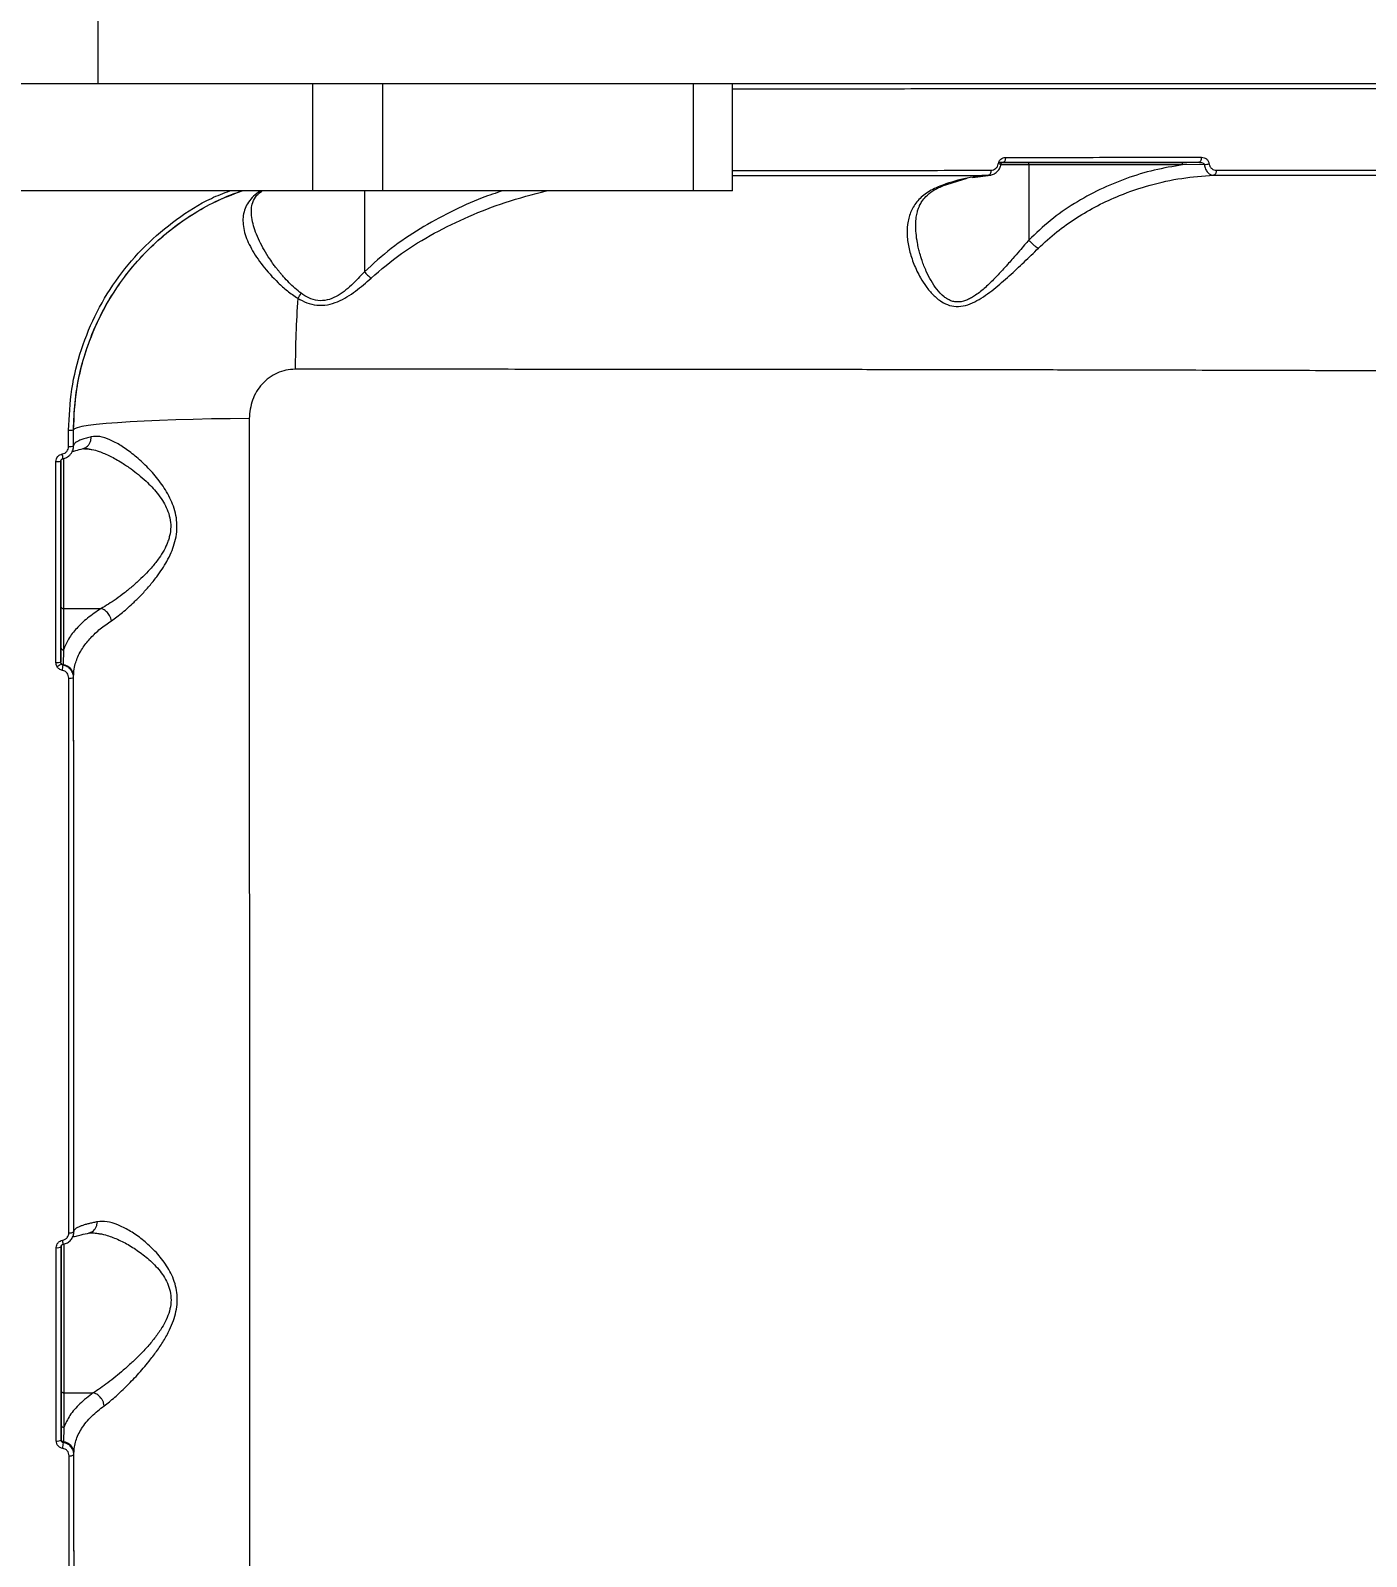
# Model space of a CAD drawing. Header units: millimetres. Extents: x -6332 to 8932, y -6739 to 7096.
# Drawn here: x -1836.9 to -1574.4, y -930.3 to -630.4 of the extents above; entities that cross this region are included whole.
import ezdxf

# ---------------------------------------------------------------- set-up
doc = ezdxf.new("R2010")
doc.units = ezdxf.units.MM
for name, color, linetype in [('DIKOM_ОБЪЕКТ', 7, 'Continuous'), ('DIKOM_РАЗМЕР_ЗОНА', 7, 'Continuous'), ('DIKOM_РАЗМЕР_ОБЪЕКТА', 7, 'Continuous')]:
    doc.layers.add(name, color=color, linetype=linetype)
doc.styles.add('style1', font='arial.ttf', dxfattribs={"width": 0.8})
doc.dimstyles.new('1-50', dxfattribs={"dimtxt": 300, "dimasz": 200, "dimexe": 100, "dimexo": 0, "dimgap": 100, "dimtad": 1, "dimtxsty": 'style1', "dimcen": 200, "dimclrd": 7, "dimclre": 7, "dimclrt": 7, "dimadec": 1, "dimazin": 2, "dimtfac": 1, "dimtmove": 0, "dimatfit": 2, "dimfxl": 0, "dimlwd": 25, "dimlwe": 18, "dimarcsym": 0})

# ---------------------------------------------------------------- blocks, each defined once
blk = doc.blocks.new('*D9')
at = {"layer": 'Defpoints', "color": 0, "transparency": 16777216}
for p in [(777.17, 5593.97), (-4228.73, -3389.78), (7301.72, -3389.78)]:
    blk.add_point(p, dxfattribs=at)
at = {"layer": 'DIKOM_РАЗМЕР_ОБЪЕКТА', "color": 7, "lineweight": 18, "transparency": 16777216}
for p, q in [((777.17, 5593.97), (7401.72, 5593.97)), ((-4228.73, -3389.78), (7401.72, -3389.78))]:
    blk.add_line(p, q, dxfattribs=at)
at = {"layer": 'DIKOM_РАЗМЕР_ОБЪЕКТА', "color": 7, "lineweight": 25, "transparency": 16777216}
blk.add_line((7301.72, 5393.97), (7301.72, -3189.78), dxfattribs=at)
at = {"layer": 'DIKOM_РАЗМЕР_ОБЪЕКТА', "color": 7, "transparency": 16777216}
for points in [[(7268.39, 5393.97), (7335.06, 5393.97), (7301.72, 5593.97)], [(7268.39, -3189.78), (7335.06, -3189.78), (7301.72, -3389.78)]]:
    blk.add_solid(points, dxfattribs=at)
at = {"layer": 'DIKOM_РАЗМЕР_ОБЪЕКТА', "color": 7, "transparency": 16777216, "insert": (7048.55, 1153.71), "char_height": 300, "attachment_point": 5, "rotation": 90, "style": 'style1'}
blk.add_mtext('9000', dxfattribs=at)
blk = doc.blocks.new('*D10')
at = {"layer": 'Defpoints', "color": 0, "transparency": 16777216}
for p in [(4034.78, 3636.59), (-4490.85, -1960.46), (4034.78, -5533.39)]:
    blk.add_point(p, dxfattribs=at)
at = {"layer": 'DIKOM_РАЗМЕР_ОБЪЕКТА', "color": 7, "lineweight": 18, "transparency": 16777216}
for p, q in [((4034.78, 3636.59), (4034.78, -5633.39)), ((-4490.85, -1960.46), (-4490.85, -5633.39))]:
    blk.add_line(p, q, dxfattribs=at)
at = {"layer": 'DIKOM_РАЗМЕР_ОБЪЕКТА', "color": 7, "lineweight": 25, "transparency": 16777216}
blk.add_line((-4290.85, -5533.39), (3834.78, -5533.39), dxfattribs=at)
at = {"layer": 'DIKOM_РАЗМЕР_ОБЪЕКТА', "color": 7, "transparency": 16777216}
for points in [[(-4290.85, -5500.05), (-4290.85, -5566.72), (-4490.85, -5533.39)], [(3834.78, -5500.05), (3834.78, -5566.72), (4034.78, -5533.39)]]:
    blk.add_solid(points, dxfattribs=at)
at = {"layer": 'DIKOM_РАЗМЕР_ОБЪЕКТА', "color": 7, "transparency": 16777216, "insert": (308.03, -5280.21), "char_height": 300, "attachment_point": 5, "style": 'style1'}
blk.add_mtext('8500', dxfattribs=at)
blk = doc.blocks.new('*D11')
at = {"layer": 'Defpoints', "color": 0, "transparency": 16777216}
for p in [(1114.35, 7096.35), (-4349.59, -4627.34), (8831.76, -4627.34)]:
    blk.add_point(p, dxfattribs=at)
at = {"layer": 'DIKOM_РАЗМЕР_ЗОНА', "color": 7, "lineweight": 18, "transparency": 16777216}
for p, q in [((1114.35, 7096.35), (8931.76, 7096.35)), ((-4349.59, -4627.34), (8931.76, -4627.34))]:
    blk.add_line(p, q, dxfattribs=at)
at = {"layer": 'DIKOM_РАЗМЕР_ЗОНА', "color": 7, "lineweight": 25, "transparency": 16777216}
blk.add_line((8831.76, 6896.35), (8831.76, -4427.34), dxfattribs=at)
at = {"layer": 'DIKOM_РАЗМЕР_ЗОНА', "color": 7, "transparency": 16777216}
for points in [[(8798.42, 6896.35), (8865.09, 6896.35), (8831.76, 7096.35)], [(8798.42, -4427.34), (8865.09, -4427.34), (8831.76, -4627.34)]]:
    blk.add_solid(points, dxfattribs=at)
at = {"layer": 'DIKOM_РАЗМЕР_ЗОНА', "color": 7, "transparency": 16777216, "insert": (8578.59, 1308.2), "char_height": 300, "attachment_point": 5, "rotation": 90, "style": 'style1'}
blk.add_mtext('11750', dxfattribs=at)
blk = doc.blocks.new('*D12')
at = {"layer": 'Defpoints', "color": 0, "transparency": 16777216}
for p in [(6134.38, 3354.85), (-6332, -2644.93), (6134.38, -6639)]:
    blk.add_point(p, dxfattribs=at)
at = {"layer": 'DIKOM_РАЗМЕР_ЗОНА', "color": 7, "lineweight": 18, "transparency": 16777216}
for p, q in [((6134.38, 3354.85), (6134.38, -6739)), ((-6332, -2644.93), (-6332, -6739))]:
    blk.add_line(p, q, dxfattribs=at)
at = {"layer": 'DIKOM_РАЗМЕР_ЗОНА', "color": 7, "lineweight": 25, "transparency": 16777216}
blk.add_line((-6132, -6639), (5934.38, -6639), dxfattribs=at)
at = {"layer": 'DIKOM_РАЗМЕР_ЗОНА', "color": 7, "transparency": 16777216}
for points in [[(-6132, -6605.67), (-6132, -6672.33), (-6332, -6639)], [(5934.38, -6605.67), (5934.38, -6672.33), (6134.38, -6639)]]:
    blk.add_solid(points, dxfattribs=at)
at = {"layer": 'DIKOM_РАЗМЕР_ЗОНА', "color": 7, "transparency": 16777216, "insert": (-98.81, -6385.83), "char_height": 300, "attachment_point": 5, "style": 'style1'}
blk.add_mtext('12500', dxfattribs=at)

msp = doc.modelspace()

# ---------------------------------------------------------------- linework, layer by layer
at = {"layer": 'DIKOM_ОБЪЕКТ', "color": 7, "linetype": 'Continuous', "lineweight": 15}
for p, q in [((-1823.584, -640.913), (-1823.584, -619.913)), ((-1823.584, -640.913), (-1868.607, -640.913)), ((-1460.508, -640.913), (-1823.584, -640.913)), ((-1781.421, -661.913), (-1781.421, -640.913)), ((-1767.684, -661.913), (-1767.684, -640.913)), ((-1706.601, -661.913), (-1706.601, -640.913)), ((-1698.951, -661.913), (-1698.951, -640.913)), ((-1645.684, -656.316), (-1645.777, -656.334)), ((-1645.595, -656.259), (-1645.684, -656.316)), ((-1645.513, -656.168), (-1645.595, -656.259)), ((-1645.44, -656.045), (-1645.513, -656.168)), ((-1645.381, -655.895), (-1645.44, -656.045)), ((-1645.336, -655.724), (-1645.381, -655.895)), ((-1645.308, -655.539), (-1645.336, -655.724)), ((-1645.298, -655.345), (-1645.308, -655.539)), ((-1610.697, -656.321), (-1640.912, -656.332)), ((-1640.739, -656.833), (-1640.744, -656.707)), ((-1610.521, -656.82), (-1640.739, -656.833)), ((-1607.338, -656.32), (-1610.697, -656.321)), ((-1610.663, -656.33), (-1610.697, -656.321)), ((-1610.63, -656.359), (-1610.663, -656.33)), ((-1610.6, -656.404), (-1610.63, -656.359)), ((-1610.573, -656.466), (-1610.6, -656.404)), ((-1610.551, -656.543), (-1610.573, -656.466)), ((-1610.535, -656.63), (-1610.551, -656.543)), ((-1610.525, -656.723), (-1610.535, -656.63)), ((-1610.521, -656.82), (-1610.525, -656.723)), ((-1606.209, -656.75), (-1610.521, -656.82)), ((-1607.338, -656.32), (-1607.227, -656.301)), ((-1607.227, -656.301), (-1607.121, -656.244)), ((-1607.121, -656.244), (-1607.022, -656.153)), ((-1607.022, -656.153), (-1606.936, -656.03)), ((-1606.936, -656.03), (-1606.865, -655.88)), ((-1606.865, -655.88), (-1606.812, -655.709)), ((-1606.812, -655.709), (-1606.779, -655.523)), ((-1606.779, -655.523), (-1606.767, -655.33)), ((-1657.693, -660.956), (-1652.832, -659.447)), ((-1651.804, -659.307), (-1648.191, -658.864)), ((-1648.616, -658.875), (-1648.184, -658.788)), ((-1648.527, -658.849), (-1648.616, -658.875)), ((-1648.443, -658.789), (-1648.527, -658.849)), ((-1648.366, -658.695), (-1648.443, -658.789)), ((-1648.298, -658.572), (-1648.366, -658.695)), ((-1648.242, -658.424), (-1648.298, -658.572)), ((-1648.201, -658.257), (-1648.242, -658.424)), ((-1648.175, -658.077), (-1648.201, -658.257)), ((-1648.165, -657.889), (-1648.175, -658.077)), ((-1645.483, -656.835), (-1646.185, -656.835)), ((-1643.074, -656.834), (-1645.483, -656.835)), ((-1640.739, -656.833), (-1643.074, -656.834)), ((-1640.739, -656.833), (-1640.733, -671.594)), ((-1604.318, -658.834), (-1604.426, -658.861)), ((-1604.215, -658.773), (-1604.318, -658.834)), ((-1604.12, -658.679), (-1604.215, -658.773)), ((-1604.037, -658.557), (-1604.12, -658.679)), ((-1603.969, -658.409), (-1604.037, -658.557)), ((-1603.918, -658.242), (-1603.969, -658.409)), ((-1603.887, -658.062), (-1603.918, -658.242)), ((-1603.875, -657.874), (-1603.887, -658.062)), ((-1781.421, -661.913), (-1841.877, -661.913)), ((-1767.684, -661.913), (-1781.421, -661.913)), ((-1771.283, -661.913), (-1771.276, -677.828)), ((-1706.601, -661.913), (-1767.684, -661.913)), ((-1698.951, -661.913), (-1706.601, -661.913)), ((-1822.041, -707.683), (-1823.957, -707.869)), ((-1819.818, -707.507), (-1822.041, -707.683)), ((-1817.309, -707.344), (-1819.818, -707.507)), ((-1814.537, -707.194), (-1817.309, -707.344)), ((-1811.527, -707.061), (-1814.537, -707.194)), ((-1808.307, -706.944), (-1811.527, -707.061)), ((-1804.905, -706.845), (-1808.307, -706.944)), ((-1801.353, -706.764), (-1804.905, -706.845)), ((-1797.683, -706.703), (-1801.353, -706.764)), ((-1793.929, -706.662), (-1797.683, -706.703)), ((-1829.393, -712.159), (-1829.395, -708.962)), ((-1828.252, -708.692), (-1828.435, -708.906)), ((-1828.434, -712.029), (-1828.435, -708.906)), ((-1828.435, -708.906), (-1828.435, -708.906)), ((-1828.434, -712.1), (-1828.435, -708.906)), ((-1827.707, -708.478), (-1828.252, -708.692)), ((-1826.803, -708.269), (-1827.707, -708.478)), ((-1825.549, -708.065), (-1826.803, -708.269)), ((-1823.957, -707.869), (-1825.549, -708.065)), ((-1828.476, -712.483), (-1828.472, -712.463)), ((-1828.472, -712.463), (-1828.434, -712.029)), ((-1828.434, -712.1), (-1828.434, -712.029)), ((-1831.882, -754.624), (-1831.898, -715.128)), ((-1830.933, -715.067), (-1830.933, -714.972)), ((-1830.917, -754.53), (-1830.933, -715.067)), ((-1830.43, -714.525), (-1830.43, -714.534)), ((-1830.43, -714.534), (-1830.429, -715.831)), ((-1830.429, -715.831), (-1830.428, -717.417)), ((-1830.428, -717.417), (-1830.427, -719.254)), ((-1830.427, -719.254), (-1830.426, -721.307)), ((-1830.426, -721.307), (-1830.425, -723.528)), ((-1830.425, -723.528), (-1830.424, -725.869)), ((-1830.424, -725.869), (-1830.423, -728.281)), ((-1830.423, -728.281), (-1830.422, -730.711)), ((-1830.422, -730.711), (-1830.422, -733.105)), ((-1830.422, -733.105), (-1830.421, -735.413)), ((-1830.421, -735.413), (-1830.42, -737.583)), ((-1830.42, -737.583), (-1830.419, -739.569)), ((-1830.419, -739.569), (-1830.419, -741.328)), ((-1830.919, -743.565), (-1830.917, -751.691)), ((-1830.419, -741.328), (-1830.419, -742.822)), ((-1830.419, -742.822), (-1830.418, -744.018)), ((-1830.418, -744.018), (-1823.031, -744.015)), ((-1830.418, -744.018), (-1830.417, -752.144)), ((-1823.023, -744.016), (-1823.031, -744.015)), ((-1830.917, -751.691), (-1830.917, -754.53)), ((-1830.417, -752.144), (-1830.5, -755.08)), ((-1830.857, -754.849), (-1830.917, -754.53)), ((-1830.5, -755.08), (-1830.5, -755.177)), ((-1828.415, -757.61), (-1828.416, -757.316)), ((-1828.409, -866.877), (-1828.375, -866.594)), ((-1828.371, -866.512), (-1828.371, -866.443)), ((-1831.819, -907.628), (-1831.835, -869.628)), ((-1830.867, -869.335), (-1830.87, -869.385)), ((-1830.87, -869.439), (-1830.87, -869.385)), ((-1830.854, -907.407), (-1830.87, -869.439)), ((-1830.367, -868.882), (-1830.366, -869.976)), ((-1828.453, -867.076), (-1828.409, -866.877)), ((-1830.366, -869.976), (-1830.365, -871.561)), ((-1830.365, -871.561), (-1830.364, -873.4)), ((-1830.364, -873.4), (-1830.363, -875.451)), ((-1830.363, -875.451), (-1830.362, -877.672)), ((-1830.362, -877.672), (-1830.361, -880.014)), ((-1830.361, -880.014), (-1830.36, -882.425)), ((-1830.36, -882.425), (-1830.36, -884.855)), ((-1830.36, -884.855), (-1830.359, -887.25)), ((-1830.359, -887.25), (-1830.358, -889.557)), ((-1830.358, -889.557), (-1830.357, -891.727)), ((-1830.357, -891.727), (-1830.356, -893.714)), ((-1830.356, -893.714), (-1830.356, -895.472)), ((-1830.356, -895.472), (-1830.355, -896.967)), ((-1830.855, -897.71), (-1830.854, -904.51)), ((-1830.355, -896.967), (-1830.355, -898.163)), ((-1830.355, -898.163), (-1824.549, -898.16)), ((-1830.355, -898.163), (-1830.354, -904.963)), ((-1824.542, -898.161), (-1824.549, -898.16)), ((-1830.854, -904.51), (-1830.854, -907.35)), ((-1830.354, -904.963), (-1830.437, -907.797)), ((-1830.854, -907.35), (-1830.854, -907.407)), ((-1830.437, -907.797), (-1830.437, -907.968)), ((-1828.353, -910.315), (-1828.353, -910.031))]:
    msp.add_line(p, q, dxfattribs=at)
at = {"layer": 'DIKOM_ОБЪЕКТ', "color": 7, "linetype": 'Continuous', "lineweight": 15, "flags": 128}
msp.add_lwpolyline([(-1793.929, -706.662), (-1793.921, -727.473), (-1793.912, -748.258), (-1793.904, -769.007), (-1793.896, -789.716), (-1793.887, -810.377), (-1793.879, -830.984), (-1793.87, -851.531), (-1793.862, -872.01), (-1793.853, -892.416), (-1793.845, -912.742), (-1793.836, -932.981)], dxfattribs=at)
at = {"layer": 'DIKOM_ОБЪЕКТ', "color": 7, "linetype": 'Continuous', "lineweight": 15}
for centre, radius, start, end in [((-1646.785, -657.785), 1.182, 60.54512, 86.62085), ((-1606.998, -647.618), 9.166, 274.93936, 280.71879), ((-1557.108, -698.416), 227.777, 176.13069, 179.64154), ((-1789.926, -678.692), 7.062, 321.94075, 331.5649), ((-1829.161, -704.745), 4.224, 266.8226, 279.88946), ((-1840.203, -715.521), 9.74, 5.65356, 11.11079), ((-1829.165, -708.046), 4.119, 266.82564, 280.22687), ((-1831.662, -711.203), 3.932, 266.5514, 280.68319), ((-1830.44, -751.666), 0.478, 182.94486, 272.72563), ((-1831.651, -752.007), 2.628, 264.94854, 286.22183), ((-1833.272, -751.901), 3.811, 294.33404, 309.32729), ((-1830.434, -754.587), 0.498, 211.85035, 262.37409), ((-1841.246, -754.283), 10.783, 349.93678, 355.24288), ((-1830.76, -757.412), 2.346, 2.35419, 83.63757), ((-1829.145, -755.175), 2.542, 264.79859, 286.6663), ((-1829.106, -865.294), 1.423, 260.93702, 301.11007), ((-1831.609, -868.224), 1.423, 260.84046, 301.29462), ((-1868.563, -874.833), 38.561, 8.76494, 9.95839), ((-1830.377, -904.486), 0.478, 182.95075, 272.71973), ((-1831.597, -906.38), 1.267, 259.9019, 305.91264), ((-1830.385, -907.33), 0.469, 182.35039, 263.62025), ((-1838.856, -907.562), 8.429, 349.59784, 357.23827), ((-1830.696, -910.127), 2.345, 2.34583, 83.67032), ((-1829.094, -909.303), 1.255, 259.98372, 306.20195)]:
    msp.add_arc(centre, radius, start, end, dxfattribs=at)
for points, knots in [([(-1698.951, -641.855), (-1694.933, -641.854), (-1683.894, -641.849), (-1666.387, -641.843), (-1646.513, -641.834), (-1627.387, -641.826), (-1609.02, -641.82), (-1591.453, -641.813), (-1574.714, -641.807), (-1558.828, -641.8), (-1543.815, -641.794), (-1529.693, -641.79), (-1516.477, -641.783), (-1504.174, -641.779), (-1492.793, -641.776), (-1484.17, -641.771), (-1477.85, -641.769), (-1473.485, -641.766), (-1469.324, -641.766), (-1465.366, -641.763), (-1461.609, -641.763), (-1458.053, -641.76), (-1453.773, -641.76), (-1448.997, -641.757), (-1444.013, -641.755), (-1439.159, -641.753), (-1434.706, -641.751), (-1430.966, -641.75), (-1428.313, -641.749), (-1426.831, -641.748), (-1426.292, -641.748), (-1426.422, -641.748), (-1426.425, -641.748)], [0, 0, 0, 0, 0.0252431, 0.0693479, 0.1130705, 0.1564108, 0.1993692, 0.2419455, 0.2841394, 0.3259515, 0.3673812, 0.408429, 0.4490946, 0.4893781, 0.5292794, 0.5687986, 0.5871391, 0.6053856, 0.6235381, 0.6415964, 0.6595607, 0.6774309, 0.6952069, 0.7275506, 0.759578, 0.7912892, 0.8340201, 0.8761631, 0.9177182, 0.9586853, 0.9990645, 1, 1, 1, 1]), ([(-1648.219, -658.833), (-1647.961, -658.759), (-1647.457, -658.615), (-1646.832, -658.107), (-1646.384, -657.474), (-1646.263, -656.99), (-1646.204, -656.756)], [0, 0, 0, 0, 0.2685616, 0.5259496, 0.7706568, 1, 1, 1, 1]), ([(-1648.165, -657.889), (-1647.999, -657.872), (-1647.668, -657.836), (-1647.222, -657.564), (-1646.864, -657.15), (-1646.765, -656.787), (-1646.715, -656.606)], [0, 0, 0, 0, 0.2501118, 0.4998681, 0.7497994, 1, 1, 1, 1]), ([(-1646.715, -656.606), (-1646.667, -656.428), (-1646.57, -656.072), (-1646.22, -655.665), (-1645.785, -655.396), (-1645.461, -655.362), (-1645.298, -655.345)], [0, 0, 0, 0, 0.2501711, 0.4998963, 0.7497889, 1, 1, 1, 1]), ([(-1640.912, -656.332), (-1641.755, -656.332), (-1643.48, -656.332), (-1645.395, -656.335), (-1646.412, -656.335), (-1646.509, -656.335)], [0, 0, 0, 0, 0.4635988, 0.9491093, 1, 1, 1, 1]), ([(-1646.449, -656.335), (-1645.86, -656.335), (-1644.682, -656.334), (-1643.184, -656.333), (-1642.183, -656.333), (-1641.831, -656.333), (-1642.182, -656.333), (-1643.183, -656.333), (-1644.681, -656.334), (-1645.859, -656.335), (-1646.448, -656.335)], [0, 0, 0, 0, 0.1249994, 0.2499937, 0.3749998, 0.4999958, 0.6249952, 0.7500013, 0.8749957, 1, 1, 1, 1]), ([(-1646.204, -656.756), (-1646.192, -656.708), (-1646.167, -656.603), (-1646.087, -656.451), (-1645.983, -656.386), (-1645.91, -656.342)], [0, 0, 0, 0, 0.2057471, 0.4466002, 1, 1, 1, 1]), ([(-1645.777, -656.334), (-1639.21, -656.331), (-1626.076, -656.326), (-1613.584, -656.322), (-1607.338, -656.32)], [0, 0, 0, 0, 0.4999989, 1, 1, 1, 1]), ([(-1645.298, -655.345), (-1638.684, -655.342), (-1625.52, -655.337), (-1612.998, -655.332), (-1606.767, -655.33)], [0, 0, 0, 0, 0.5024366, 1, 1, 1, 1]), ([(-1640.912, -656.332), (-1640.893, -656.338), (-1640.855, -656.349), (-1640.804, -656.43), (-1640.764, -656.551), (-1640.751, -656.655), (-1640.744, -656.707)], [0, 0, 0, 0, 0.2501355, 0.4998357, 0.7498665, 1, 1, 1, 1]), ([(-1610.521, -656.82), (-1612.381, -657.13), (-1616.103, -657.751), (-1621.541, -659.407), (-1626.801, -661.584), (-1631.807, -664.342), (-1636.532, -667.617), (-1639.335, -670.271), (-1640.733, -671.594)], [0, 0, 0, 0, 0.167068, 0.3345101, 0.5011902, 0.6675777, 0.8342599, 1, 1, 1, 1]), ([(-1607.338, -656.32), (-1607.092, -656.334), (-1606.745, -656.355), (-1606.392, -656.523), (-1606.255, -656.645), (-1606.223, -656.717), (-1606.209, -656.75)], [0, 0, 0, 0, 0.5760991, 0.8158282, 0.9150599, 1, 1, 1, 1]), ([(-1606.767, -655.33), (-1606.602, -655.345), (-1606.272, -655.376), (-1605.815, -655.63), (-1605.511, -655.979), (-1605.347, -656.33), (-1605.311, -656.527), (-1605.293, -656.624)], [0, 0, 0, 0, 0.2505361, 0.5002424, 0.7496398, 0.8762858, 1, 1, 1, 1]), ([(-1606.209, -656.75), (-1606.184, -656.907), (-1606.134, -657.22), (-1605.934, -657.784), (-1605.568, -658.35), (-1605.018, -658.776), (-1604.622, -658.833), (-1604.426, -658.861)], [0, 0, 0, 0, 0.1324226, 0.2637433, 0.5171082, 0.7611115, 1, 1, 1, 1]), ([(-1605.293, -656.624), (-1605.276, -656.718), (-1605.241, -656.907), (-1605.085, -657.248), (-1604.792, -657.585), (-1604.351, -657.829), (-1604.034, -657.859), (-1603.875, -657.874)], [0, 0, 0, 0, 0.1237148, 0.2502304, 0.4995672, 0.7492537, 1, 1, 1, 1]), ([(-1698.951, -657.907), (-1696.325, -657.906), (-1686.239, -657.903), (-1669.213, -657.897), (-1655.162, -657.892), (-1648.165, -657.889)], [0, 0, 0, 0, 0.1501538, 0.5767864, 1, 1, 1, 1]), ([(-1698.951, -658.894), (-1696.499, -658.893), (-1686.611, -658.889), (-1669.731, -658.883), (-1655.658, -658.878), (-1648.616, -658.875)], [0, 0, 0, 0, 0.1414675, 0.5703898, 1, 1, 1, 1]), ([(-1648.616, -658.875), (-1650.241, -659.028), (-1653.496, -659.335), (-1656.645, -660.437), (-1658.222, -660.99)], [0, 0, 0, 0, 0.499143, 1, 1, 1, 1]), ([(-1638.841, -673.202), (-1637.653, -672.107), (-1635.284, -669.924), (-1631.358, -667.163), (-1627.229, -664.772), (-1622.407, -662.554), (-1616.883, -660.689), (-1610.696, -659.319), (-1606.511, -659.013), (-1604.426, -658.861)], [0, 0, 0, 0, 0.1250879, 0.2495062, 0.3737803, 0.498944, 0.6668136, 0.8338995, 1, 1, 1, 1]), ([(-1604.426, -658.861), (-1598.444, -658.859), (-1586.498, -658.855), (-1569.513, -658.849), (-1553.191, -658.845), (-1543.016, -658.842), (-1537.921, -658.841)], [0, 0, 0, 0, 0.2503501, 0.4999996, 0.7496501, 1, 1, 1, 1]), ([(-1603.875, -657.874), (-1597.782, -657.872), (-1585.668, -657.867), (-1568.55, -657.863), (-1552.301, -657.856), (-1542.228, -657.854), (-1537.222, -657.853)], [0, 0, 0, 0, 0.2544895, 0.5059857, 0.7544889, 1, 1, 1, 1]), ([(-1829.395, -708.962), (-1829.273, -706.275), (-1829.029, -700.896), (-1827.059, -693.042), (-1823.969, -685.581), (-1819.729, -678.72), (-1814.469, -672.586), (-1808.304, -667.425), (-1802.655, -663.806), (-1798.952, -662.381), (-1797.735, -661.913)], [0, 0, 0, 0, 0.1338805, 0.2679554, 0.4009567, 0.5347852, 0.6678655, 0.8015417, 0.9347971, 1, 1, 1, 1]), ([(-1828.435, -708.906), (-1828.379, -707.099), (-1828.27, -703.536), (-1827.393, -698.328), (-1826.024, -693.242), (-1824.119, -688.333), (-1821.709, -683.66), (-1818.839, -679.278), (-1815.528, -675.22), (-1811.797, -671.519), (-1807.042, -667.722), (-1801.584, -664.292), (-1797.205, -662.642), (-1795.271, -661.913)], [0, 0, 0, 0, 0.0883997, 0.1742386, 0.2575457, 0.3455573, 0.4310453, 0.5140049, 0.6010548, 0.6865096, 0.7703909, 0.8985955, 1, 1, 1, 1]), ([(-1828.435, -708.906), (-1828.314, -706.251), (-1828.072, -700.958), (-1826.129, -693.246), (-1823.111, -685.975), (-1818.991, -679.296), (-1813.874, -673.325), (-1808.569, -668.801), (-1803.448, -665.504), (-1799.307, -663.331), (-1796.524, -662.325), (-1795.383, -661.913)], [0, 0, 0, 0, 0.1300402, 0.2591797, 0.3874176, 0.5147671, 0.6421659, 0.77148, 0.8549558, 0.9405479, 1, 1, 1, 1]), ([(-1791.596, -661.913), (-1791.757, -662.005), (-1792.45, -662.403), (-1793.356, -663.246), (-1794.604, -664.815), (-1795.312, -667.061), (-1794.985, -670.059), (-1793.62, -673.279), (-1791.372, -676.641), (-1788.842, -679.448), (-1786.453, -681.609), (-1785.065, -682.564), (-1784.366, -683.045)], [0, 0, 0, 0, 0.0210506, 0.09099, 0.1612201, 0.3007909, 0.4395034, 0.5789588, 0.7185454, 0.858864, 0.9289567, 1, 1, 1, 1]), ([(-1793.491, -665.766), (-1793.462, -665.356), (-1793.398, -664.429), (-1792.852, -663.341), (-1792.124, -662.481), (-1791.586, -662.088), (-1791.347, -661.913)], [0, 0, 0, 0, 0.2781067, 0.6291443, 0.8347634, 1, 1, 1, 1]), ([(-1744.095, -661.913), (-1745.439, -662.355), (-1748.942, -663.509), (-1754.377, -666.015), (-1760.379, -669.293), (-1766.121, -673.124), (-1769.552, -676.254), (-1771.276, -677.828)], [0, 0, 0, 0, 0.135011, 0.3518944, 0.5672115, 0.782417, 1, 1, 1, 1]), ([(-1769.975, -679.072), (-1768.022, -677.409), (-1764.127, -674.093), (-1757.583, -670.164), (-1750.746, -666.846), (-1743.377, -663.975), (-1738.195, -662.624), (-1735.468, -661.913)], [0, 0, 0, 0, 0.195167, 0.3892264, 0.5843689, 0.7812538, 1, 1, 1, 1]), ([(-1658.222, -660.99), (-1659.137, -661.418), (-1660.959, -662.27), (-1662.834, -664.058), (-1664.055, -666.14), (-1664.638, -668.487), (-1664.675, -671.006), (-1664.233, -673.641), (-1663.362, -676.339), (-1662.216, -678.734), (-1660.921, -680.762), (-1659.565, -682.396), (-1658.033, -683.696), (-1656.329, -684.515), (-1654.553, -684.752), (-1652.69, -684.377), (-1650.316, -683.283), (-1647.584, -681.307), (-1644.548, -678.659), (-1641.634, -675.917), (-1639.771, -674.106), (-1638.841, -673.202)], [0, 0, 0, 0, 0.0612758, 0.1220545, 0.1831403, 0.2440339, 0.3054849, 0.3666225, 0.4282101, 0.490561, 0.5321013, 0.5739504, 0.6168019, 0.6493367, 0.68214, 0.7149951, 0.7475585, 0.8115822, 0.8750319, 0.9376216, 1, 1, 1, 1]), ([(-1662.943, -668.612), (-1662.924, -668.096), (-1662.89, -667.181), (-1662.662, -666.116), (-1662.422, -665.377), (-1662.138, -664.716), (-1661.696, -663.921), (-1660.902, -662.937), (-1659.639, -661.859), (-1658.299, -661.256), (-1657.592, -660.937)], [0, 0, 0, 0, 0.1499988, 0.265387, 0.3473525, 0.4102437, 0.5062589, 0.6395045, 0.8098143, 1, 1, 1, 1]), ([(-1658.222, -660.99), (-1658.075, -661.008), (-1657.864, -661.033), (-1657.694, -660.94), (-1657.644, -660.912)], [0, 0, 0, 0, 0.7022663, 1, 1, 1, 1]), ([(-1783.717, -682.054), (-1784.125, -681.731), (-1784.956, -681.075), (-1786.095, -679.975), (-1786.93, -679.084), (-1787.507, -678.422), (-1787.858, -678.005), (-1788.228, -677.552), (-1788.652, -677.012), (-1789.218, -676.258), (-1790.046, -675.08), (-1791.007, -673.54), (-1791.943, -671.772), (-1792.673, -670.056), (-1793.186, -668.373), (-1793.465, -666.958), (-1793.463, -666.109), (-1793.462, -665.787)], [0, 0, 0, 0, 0.066647, 0.1355379, 0.2070779, 0.2297984, 0.2546356, 0.2815348, 0.31052, 0.3503878, 0.4146212, 0.5182214, 0.6217569, 0.7297927, 0.82912, 0.9350295, 1, 1, 1, 1]), ([(-1640.73, -671.604), (-1641, -671.919), (-1641.609, -672.629), (-1642.645, -673.829), (-1643.694, -675.033), (-1644.73, -676.206), (-1645.915, -677.525), (-1647.416, -679.135), (-1649.223, -680.909), (-1650.755, -682.184), (-1651.951, -682.946), (-1653.021, -683.492), (-1654.143, -683.802), (-1655.244, -683.753), (-1656.011, -683.551), (-1656.727, -683.206), (-1657.719, -682.519), (-1658.845, -681.306), (-1659.972, -679.584), (-1660.764, -678.011), (-1661.323, -676.676), (-1661.751, -675.499), (-1662.102, -674.355), (-1662.395, -673.206), (-1662.669, -671.879), (-1662.896, -670.321), (-1662.924, -669.159), (-1662.937, -668.611)], [0, 0, 0, 0, 0.029913, 0.0673405, 0.1130097, 0.1429681, 0.17754, 0.237691, 0.2972907, 0.3556623, 0.3789902, 0.4002714, 0.4447686, 0.4668067, 0.4895571, 0.5108365, 0.5340341, 0.5923107, 0.6509856, 0.7100649, 0.744393, 0.7778063, 0.82089, 0.8517871, 0.8859132, 0.9462917, 1, 1, 1, 1]), ([(-1640.733, -671.594), (-1640.733, -671.596), (-1640.732, -671.598), (-1640.731, -671.602), (-1640.73, -671.604), (-1640.73, -671.604)], [0, 0, 0, 0, 0.5157548, 0.7896223, 1, 1, 1, 1]), ([(-1640.73, -671.604), (-1640.581, -671.765), (-1640.277, -672.092), (-1639.771, -672.547), (-1639.273, -672.942), (-1638.983, -673.116), (-1638.841, -673.202)], [0, 0, 0, 0, 0.2455181, 0.5000126, 0.7548128, 1, 1, 1, 1]), ([(-1784.366, -683.045), (-1783.793, -683.359), (-1782.638, -683.991), (-1780.643, -684.482), (-1778.541, -684.401), (-1776.53, -683.769), (-1774.692, -682.798), (-1772.447, -681.272), (-1770.96, -679.949), (-1769.975, -679.072)], [0, 0, 0, 0, 0.1253073, 0.2522323, 0.3796577, 0.5064146, 0.6312948, 0.7556217, 1, 1, 1, 1]), ([(-1771.273, -677.837), (-1772.103, -678.738), (-1773.759, -680.536), (-1776.239, -682.506), (-1778.579, -683.475), (-1780.475, -683.596), (-1782.245, -683.052), (-1783.226, -682.387), (-1783.717, -682.054)], [0, 0, 0, 0, 0.2503267, 0.4998895, 0.6251962, 0.7501704, 0.8752334, 1, 1, 1, 1]), ([(-1771.276, -677.828), (-1771.276, -677.83), (-1771.276, -677.832), (-1771.275, -677.836), (-1771.274, -677.837), (-1771.273, -677.837)], [0, 0, 0, 0, 0.5608796, 0.768611, 1, 1, 1, 1]), ([(-1771.273, -677.837), (-1771.173, -677.95), (-1770.972, -678.176), (-1770.641, -678.503), (-1770.303, -678.811), (-1770.084, -678.986), (-1769.975, -679.072)], [0, 0, 0, 0, 0.248101, 0.5001615, 0.7523068, 1, 1, 1, 1]), ([(-1784.881, -696.991), (-1785.487, -697.029), (-1786.702, -697.104), (-1788.446, -697.707), (-1790.036, -698.635), (-1791.409, -699.873), (-1792.511, -701.357), (-1793.622, -703.575), (-1793.807, -705.428), (-1793.929, -706.662)], [0, 0, 0, 0, 0.1248743, 0.250168, 0.3747412, 0.5001139, 0.6248906, 0.7501105, 1, 1, 1, 1]), ([(-1464.411, -698.765), (-1464.405, -698.762), (-1464.318, -698.724), (-1464.641, -698.648), (-1465.416, -698.547), (-1466.753, -698.451), (-1468.56, -698.36), (-1470.892, -698.27), (-1473.758, -698.186), (-1477.168, -698.103), (-1480.881, -698.029), (-1484.793, -697.962), (-1488.808, -697.902), (-1493.21, -697.844), (-1498.005, -697.788), (-1503.198, -697.734), (-1508.79, -697.68), (-1516.012, -697.619), (-1525.194, -697.553), (-1536.725, -697.48), (-1549.321, -697.412), (-1560.998, -697.359), (-1571.319, -697.317), (-1579.943, -697.286), (-1588.91, -697.256), (-1598.214, -697.227), (-1607.854, -697.2), (-1617.823, -697.176), (-1629.198, -697.149), (-1642.081, -697.123), (-1656.569, -697.096), (-1671.542, -697.073), (-1686.979, -697.053), (-1704.002, -697.035), (-1722.663, -697.018), (-1742.992, -697.004), (-1763.742, -696.996), (-1777.822, -696.993), (-1784.881, -696.991)], [0, 0, 0, 0, 0.0018907, 0.0283573, 0.0550228, 0.0805311, 0.1062915, 0.1323039, 0.1585684, 0.1850848, 0.2118529, 0.2337723, 0.2558873, 0.278198, 0.3007043, 0.3234063, 0.3463041, 0.3693976, 0.4068355, 0.4447969, 0.4832818, 0.5222902, 0.5448176, 0.5675163, 0.5903861, 0.6134267, 0.6366388, 0.660022, 0.6835765, 0.7147227, 0.7461025, 0.7777161, 0.8095637, 0.8416454, 0.8809143, 0.9203962, 0.9600912, 1, 1, 1, 1]), ([(-1824.951, -710.249), (-1825.282, -710.334), (-1825.98, -710.514), (-1826.86, -710.806), (-1827.685, -711.161), (-1828.306, -711.573), (-1828.391, -711.877), (-1828.434, -712.029)], [0, 0, 0, 0, 0.1510823, 0.3182078, 0.5013783, 0.7506884, 1, 1, 1, 1]), ([(-1826.546, -712.575), (-1826.319, -712.489), (-1825.934, -712.344), (-1825.497, -711.917), (-1825.19, -711.446), (-1824.982, -710.874), (-1824.961, -710.458), (-1824.951, -710.249)], [0, 0, 0, 0, 0.2486046, 0.4201996, 0.6072124, 0.8027814, 1, 1, 1, 1]), ([(-1820.99, -746.407), (-1820.272, -745.893), (-1818.84, -744.866), (-1816.807, -743.046), (-1815.027, -741.266), (-1813.52, -739.598), (-1812.173, -737.921), (-1811.031, -736.301), (-1810.07, -734.722), (-1809.247, -733.075), (-1808.588, -731.296), (-1808.176, -729.46), (-1808.063, -727.57), (-1808.267, -725.699), (-1808.756, -723.926), (-1809.474, -722.238), (-1810.337, -720.702), (-1811.325, -719.251), (-1812.724, -717.484), (-1814.6, -715.513), (-1816.895, -713.527), (-1819.156, -711.929), (-1821.309, -710.78), (-1823.306, -710.101), (-1824.403, -710.2), (-1824.951, -710.249)], [0, 0, 0, 0, 0.0627859, 0.1252316, 0.1667268, 0.2086477, 0.249947, 0.2820788, 0.3123866, 0.3448821, 0.3751453, 0.4070056, 0.4378187, 0.4685204, 0.5005872, 0.5307967, 0.5632481, 0.5935628, 0.6256051, 0.688059, 0.7502918, 0.8128119, 0.8748713, 0.9374738, 1, 1, 1, 1]), ([(-1831.898, -715.128), (-1831.88, -714.952), (-1831.844, -714.601), (-1831.564, -714.14), (-1831.157, -713.787), (-1830.816, -713.692), (-1830.646, -713.644)], [0, 0, 0, 0, 0.2499507, 0.5000022, 0.7499061, 1, 1, 1, 1]), ([(-1830.646, -713.644), (-1830.475, -713.596), (-1830.134, -713.501), (-1829.728, -713.147), (-1829.447, -712.687), (-1829.411, -712.335), (-1829.393, -712.159)], [0, 0, 0, 0, 0.2500723, 0.5001801, 0.7497288, 1, 1, 1, 1]), ([(-1830.516, -714.564), (-1830.274, -714.501), (-1829.878, -714.399), (-1829.384, -714.079), (-1829.004, -713.72), (-1828.714, -713.283), (-1828.486, -712.741), (-1828.454, -712.341), (-1828.434, -712.1)], [0, 0, 0, 0, 0.212874, 0.3472814, 0.5000431, 0.6577702, 0.7938297, 1, 1, 1, 1]), ([(-1828.602, -713.046), (-1828.601, -713.067), (-1828.595, -713.161), (-1828.066, -712.958), (-1827.048, -712.714), (-1826.507, -712.585)], [0, 0, 0, 0, 0.1203574, 0.5331752, 1, 1, 1, 1]), ([(-1826.551, -712.611), (-1826.367, -712.583), (-1825.965, -712.521), (-1825.41, -712.642), (-1825.109, -712.708)], [0, 0, 0, 0, 0.4568055, 1, 1, 1, 1]), ([(-1826.307, -712.614), (-1826.235, -712.607), (-1825.88, -712.574), (-1825.467, -712.657), (-1825.138, -712.723)], [0, 0, 0, 0, 0.2022226, 1, 1, 1, 1]), ([(-1825.138, -712.723), (-1825.032, -712.735), (-1824.495, -712.797), (-1823.56, -713.094), (-1822.349, -713.552), (-1821.252, -714.059), (-1820.087, -714.673), (-1818.722, -715.483), (-1817.231, -716.487), (-1815.653, -717.695), (-1814.292, -718.878), (-1813.055, -720.103), (-1811.964, -721.349), (-1810.991, -722.691), (-1810.161, -724.171), (-1809.562, -725.766), (-1809.281, -727.523), (-1809.389, -729.017), (-1809.659, -730.176), (-1810.022, -731.266), (-1810.656, -732.603), (-1811.478, -733.903), (-1812.286, -734.989), (-1813.001, -735.857), (-1813.964, -736.931), (-1815.232, -738.205), (-1816.804, -739.624), (-1818.449, -740.965), (-1820.051, -742.151), (-1821.592, -743.188), (-1822.546, -743.739), (-1823.023, -744.016)], [0, 0, 0, 0, 0.0112757, 0.0570034, 0.0892838, 0.1239559, 0.1553874, 0.1913166, 0.2415634, 0.2821077, 0.3256744, 0.359381, 0.392905, 0.4287924, 0.4603368, 0.4940279, 0.5281008, 0.5618714, 0.5784593, 0.5958076, 0.6274674, 0.6633716, 0.6853554, 0.7075297, 0.7306381, 0.7726022, 0.8183452, 0.8650236, 0.9123216, 0.9560884, 1, 1, 1, 1]), ([(-1830.93, -714.944), (-1830.93, -715.243), (-1830.929, -715.989), (-1830.928, -717.685), (-1830.927, -719.861), (-1830.926, -722.268), (-1830.925, -724.8), (-1830.924, -727.453), (-1830.923, -730.227), (-1830.922, -733.053), (-1830.921, -735.796), (-1830.92, -738.322), (-1830.919, -740.503), (-1830.919, -742.299), (-1830.919, -743.149), (-1830.919, -743.565)], [0, 0, 0, 0, 0.0548022, 0.136716, 0.217286, 0.2953402, 0.3698553, 0.4443804, 0.5224435, 0.6030279, 0.6849238, 0.7668436, 0.8474363, 0.9254784, 1, 1, 1, 1]), ([(-1830.925, -714.978), (-1830.911, -714.929), (-1830.884, -714.83), (-1830.789, -714.704), (-1830.663, -714.607), (-1830.562, -714.576), (-1830.51, -714.56)], [0, 0, 0, 0, 0.2459066, 0.4944218, 0.7447641, 1, 1, 1, 1]), ([(-1830.927, -724.76), (-1830.927, -724.668), (-1830.927, -724.483), (-1830.926, -725.086), (-1830.926, -726.252), (-1830.925, -727.862), (-1830.924, -729.661), (-1830.924, -731.362), (-1830.923, -732.765), (-1830.923, -733.21), (-1830.923, -733.433)], [0, 0, 0, 0, 0.1250077, 0.2500083, 0.3750225, 0.500016, 0.6250121, 0.7499779, 0.8749875, 1, 1, 1, 1]), ([(-1830.923, -733.433), (-1830.923, -733.525), (-1830.923, -733.709), (-1830.924, -733.107), (-1830.924, -731.941), (-1830.925, -730.33), (-1830.926, -728.532), (-1830.926, -726.831), (-1830.927, -725.428), (-1830.927, -724.983), (-1830.927, -724.76)], [0, 0, 0, 0, 0.1249964, 0.2499862, 0.3749963, 0.4999959, 0.6249942, 0.7500268, 0.8749928, 1, 1, 1, 1]), ([(-1830.919, -743.565), (-1830.911, -743.624), (-1830.896, -743.743), (-1830.78, -743.892), (-1830.615, -743.997), (-1830.484, -744.011), (-1830.418, -744.018)], [0, 0, 0, 0, 0.2500992, 0.4999623, 0.7499996, 1, 1, 1, 1]), ([(-1823.031, -744.015), (-1823.952, -744.638), (-1825.793, -745.883), (-1827.886, -747.901), (-1829.508, -749.99), (-1830.115, -751.428), (-1830.417, -752.144)], [0, 0, 0, 0, 0.2506068, 0.5007894, 0.7514588, 1, 1, 1, 1]), ([(-1828.416, -757.316), (-1828.403, -756.958), (-1828.374, -756.152), (-1828.131, -754.976), (-1827.721, -753.767), (-1827.195, -752.671), (-1826.364, -751.312), (-1825.113, -749.763), (-1823.271, -748.014), (-1821.748, -746.941), (-1820.99, -746.407)], [0, 0, 0, 0, 0.0930093, 0.2094322, 0.3069266, 0.4104592, 0.5005861, 0.6719903, 0.8369062, 1, 1, 1, 1]), ([(-1820.99, -746.407), (-1821.03, -746.234), (-1821.11, -745.891), (-1821.407, -745.266), (-1821.887, -744.654), (-1822.493, -744.207), (-1822.866, -744.072), (-1823.023, -744.016)], [0, 0, 0, 0, 0.1624813, 0.3208146, 0.6057514, 0.8336184, 1, 1, 1, 1]), ([(-1831.702, -755.374), (-1831.754, -755.255), (-1831.86, -755.016), (-1831.875, -754.756), (-1831.882, -754.624)], [0, 0, 0, 0, 0.4969039, 1, 1, 1, 1]), ([(-1830.629, -756.167), (-1830.741, -756.141), (-1830.967, -756.089), (-1831.265, -755.908), (-1831.524, -755.673), (-1831.642, -755.474), (-1831.702, -755.374)], [0, 0, 0, 0, 0.2488688, 0.4996542, 0.7478266, 1, 1, 1, 1]), ([(-1830.5, -755.177), (-1830.54, -755.166), (-1830.623, -755.142), (-1830.723, -755.063), (-1830.803, -754.963), (-1830.838, -754.889), (-1830.857, -754.849)], [0, 0, 0, 0, 0.2382275, 0.5003901, 0.7330712, 1, 1, 1, 1]), ([(-1828.415, -757.61), (-1828.445, -757.322), (-1828.503, -756.746), (-1828.967, -755.983), (-1829.648, -755.401), (-1830.221, -755.251), (-1830.5, -755.177)], [0, 0, 0, 0, 0.250224, 0.4999772, 0.7569433, 1, 1, 1, 1]), ([(-1829.375, -757.707), (-1829.392, -757.526), (-1829.426, -757.166), (-1829.696, -756.688), (-1830.103, -756.313), (-1830.453, -756.216), (-1830.629, -756.167)], [0, 0, 0, 0, 0.2502976, 0.5001568, 0.7500156, 1, 1, 1, 1]), ([(-1829.33, -866.699), (-1829.335, -854.656), (-1829.345, -830.569), (-1829.36, -794.216), (-1829.37, -769.877), (-1829.375, -757.707)], [0, 0, 0, 0, 0.3333314, 0.6666616, 1, 1, 1, 1]), ([(-1828.371, -866.443), (-1828.376, -854.383), (-1828.386, -830.268), (-1828.401, -793.87), (-1828.411, -769.502), (-1828.416, -757.316)], [0, 0, 0, 0, 0.3333898, 0.6666143, 1, 1, 1, 1]), ([(-1828.371, -866.512), (-1828.376, -854.477), (-1828.386, -830.412), (-1828.401, -794.09), (-1828.411, -769.772), (-1828.415, -757.61)], [0, 0, 0, 0, 0.3333807, 0.6666116, 1, 1, 1, 1]), ([(-1830.583, -868.164), (-1830.412, -868.117), (-1830.071, -868.023), (-1829.664, -867.673), (-1829.384, -867.219), (-1829.348, -866.873), (-1829.33, -866.699)], [0, 0, 0, 0, 0.249913, 0.5000393, 0.74961, 1, 1, 1, 1]), ([(-1830.453, -868.957), (-1830.17, -868.879), (-1829.603, -868.723), (-1828.938, -868.151), (-1828.467, -867.397), (-1828.404, -866.818), (-1828.371, -866.512)], [0, 0, 0, 0, 0.2491646, 0.4998239, 0.7361299, 1, 1, 1, 1]), ([(-1828.505, -867.417), (-1828.496, -867.445), (-1828.472, -867.515), (-1827.945, -867.347), (-1826.971, -867.095), (-1825.866, -866.866), (-1825.288, -866.746)], [0, 0, 0, 0, 0.1596884, 0.4098438, 0.6912285, 1, 1, 1, 1]), ([(-1823.75, -864.553), (-1824.013, -864.605), (-1824.556, -864.712), (-1825.301, -864.883), (-1826.01, -865.068), (-1826.66, -865.265), (-1827.228, -865.474), (-1827.725, -865.704), (-1828.093, -865.946), (-1828.328, -866.197), (-1828.357, -866.361), (-1828.371, -866.443)], [0, 0, 0, 0, 0.0892387, 0.1840454, 0.2844232, 0.3903609, 0.5018649, 0.6147278, 0.7502157, 0.875105, 1, 1, 1, 1]), ([(-1825.358, -866.775), (-1825.121, -866.743), (-1824.603, -866.672), (-1823.951, -866.784), (-1823.598, -866.844)], [0, 0, 0, 0, 0.4583478, 1, 1, 1, 1]), ([(-1825.341, -866.742), (-1825.119, -866.662), (-1824.751, -866.529), (-1824.328, -866.129), (-1824.026, -865.691), (-1823.809, -865.154), (-1823.77, -864.754), (-1823.75, -864.553)], [0, 0, 0, 0, 0.2551716, 0.4247879, 0.6094574, 0.8034272, 1, 1, 1, 1]), ([(-1824.889, -866.754), (-1824.822, -866.749), (-1824.446, -866.718), (-1824.025, -866.79), (-1823.679, -866.849)], [0, 0, 0, 0, 0.1788224, 1, 1, 1, 1]), ([(-1822.415, -900.711), (-1821.739, -900.183), (-1820.393, -899.134), (-1818.161, -897.038), (-1815.876, -894.67), (-1813.833, -892.301), (-1812.108, -890.047), (-1810.73, -887.991), (-1809.605, -885.961), (-1808.786, -884.026), (-1808.256, -882.187), (-1808.009, -880.326), (-1808.081, -878.479), (-1808.461, -876.701), (-1809.087, -875.065), (-1809.912, -873.533), (-1811.164, -871.702), (-1812.953, -869.704), (-1815.218, -867.746), (-1817.518, -866.189), (-1819.762, -865.085), (-1821.898, -864.432), (-1823.132, -864.513), (-1823.75, -864.553)], [0, 0, 0, 0, 0.0628353, 0.1249526, 0.187448, 0.2498438, 0.2919609, 0.3340363, 0.3749225, 0.407373, 0.4376929, 0.4692327, 0.5004074, 0.5308804, 0.5632115, 0.5935041, 0.6260051, 0.6879108, 0.7501347, 0.8125837, 0.874948, 0.9374302, 1, 1, 1, 1]), ([(-1831.835, -869.628), (-1831.817, -869.455), (-1831.781, -869.109), (-1831.502, -868.655), (-1831.094, -868.306), (-1830.753, -868.211), (-1830.583, -868.164)], [0, 0, 0, 0, 0.250126, 0.4998996, 0.7498596, 1, 1, 1, 1]), ([(-1830.867, -869.353), (-1830.866, -869.571), (-1830.866, -870.24), (-1830.865, -871.833), (-1830.864, -874.005), (-1830.863, -876.413), (-1830.862, -878.945), (-1830.861, -881.598), (-1830.86, -884.371), (-1830.859, -887.198), (-1830.858, -889.941), (-1830.857, -892.467), (-1830.856, -894.647), (-1830.856, -896.443), (-1830.856, -897.294), (-1830.855, -897.71)], [0, 0, 0, 0, 0.040106, 0.1232896, 0.2051341, 0.2843753, 0.3600746, 0.4357573, 0.5150056, 0.5968422, 0.6800358, 0.7632263, 0.84505, 0.9243043, 1, 1, 1, 1]), ([(-1830.862, -869.354), (-1830.849, -869.309), (-1830.824, -869.219), (-1830.735, -869.1), (-1830.61, -869.003), (-1830.505, -868.972), (-1830.452, -868.956)], [0, 0, 0, 0, 0.2506683, 0.4999869, 0.7483647, 1, 1, 1, 1]), ([(-1823.679, -866.849), (-1823.555, -866.86), (-1822.96, -866.916), (-1821.963, -867.191), (-1820.687, -867.619), (-1819.521, -868.112), (-1818.316, -868.705), (-1817.124, -869.381), (-1815.934, -870.146), (-1814.76, -870.999), (-1813.615, -871.944), (-1812.485, -873.02), (-1811.45, -874.2), (-1810.526, -875.523), (-1809.792, -876.971), (-1809.318, -878.616), (-1809.229, -880.375), (-1809.546, -882.136), (-1810.184, -883.811), (-1811.118, -885.518), (-1812.351, -887.277), (-1813.831, -889.049), (-1815.406, -890.714), (-1817.016, -892.273), (-1818.605, -893.694), (-1820.186, -895.022), (-1821.701, -896.208), (-1823.181, -897.289), (-1824.089, -897.871), (-1824.542, -898.161)], [0, 0, 0, 0, 0.0121252, 0.0579618, 0.0897997, 0.1252269, 0.1587927, 0.1924869, 0.226179, 0.2596632, 0.2930267, 0.3264287, 0.3624916, 0.394026, 0.4278798, 0.4618853, 0.495678, 0.5293065, 0.5630818, 0.5967458, 0.639622, 0.6860256, 0.7311849, 0.7759157, 0.8228387, 0.8655451, 0.9114527, 0.9558258, 1, 1, 1, 1]), ([(-1830.864, -878.904), (-1830.864, -878.812), (-1830.864, -878.628), (-1830.863, -879.23), (-1830.863, -880.396), (-1830.862, -882.007), (-1830.861, -883.806), (-1830.861, -885.506), (-1830.86, -886.91), (-1830.86, -887.355), (-1830.86, -887.577)], [0, 0, 0, 0, 0.1249936, 0.2499806, 0.3749879, 0.4999809, 0.624977, 0.7500095, 0.8750185, 1, 1, 1, 1]), ([(-1830.86, -887.577), (-1830.86, -887.669), (-1830.86, -887.854), (-1830.861, -887.251), (-1830.861, -886.085), (-1830.862, -884.475), (-1830.863, -882.676), (-1830.863, -880.976), (-1830.864, -879.572), (-1830.864, -879.127), (-1830.864, -878.904)], [0, 0, 0, 0, 0.1249996, 0.2500088, 0.375017, 0.500011, 0.6250081, 0.749977, 0.874987, 1, 1, 1, 1]), ([(-1830.855, -897.71), (-1830.848, -897.769), (-1830.832, -897.887), (-1830.717, -898.038), (-1830.552, -898.143), (-1830.421, -898.156), (-1830.355, -898.163)], [0, 0, 0, 0, 0.2490938, 0.4998121, 0.7499944, 1, 1, 1, 1]), ([(-1824.549, -898.16), (-1825.474, -898.871), (-1827.323, -900.291), (-1829.276, -902.585), (-1829.995, -904.172), (-1830.354, -904.963)], [0, 0, 0, 0, 0.3340304, 0.6676692, 1, 1, 1, 1]), ([(-1822.415, -900.711), (-1822.446, -900.529), (-1822.506, -900.167), (-1822.731, -899.646), (-1823.025, -899.191), (-1823.445, -898.73), (-1823.961, -898.354), (-1824.37, -898.218), (-1824.542, -898.161)], [0, 0, 0, 0, 0.1612541, 0.3194854, 0.4692426, 0.6066162, 0.8346514, 1, 1, 1, 1]), ([(-1828.353, -910.031), (-1828.334, -909.624), (-1828.298, -908.808), (-1828.003, -907.588), (-1827.533, -906.381), (-1826.621, -904.743), (-1825.078, -902.808), (-1823.262, -901.378), (-1822.415, -900.711)], [0, 0, 0, 0, 0.125185, 0.2503757, 0.3755532, 0.5003222, 0.7671256, 1, 1, 1, 1]), ([(-1830.566, -909.084), (-1830.738, -909.04), (-1831.083, -908.95), (-1831.49, -908.601), (-1831.767, -908.147), (-1831.802, -907.801), (-1831.819, -907.628)], [0, 0, 0, 0, 0.2500807, 0.5001278, 0.7500538, 1, 1, 1, 1]), ([(-1830.437, -907.968), (-1830.466, -907.962), (-1830.526, -907.95), (-1830.609, -907.906), (-1830.685, -907.845), (-1830.764, -907.751), (-1830.837, -907.604), (-1830.848, -907.478), (-1830.854, -907.407)], [0, 0, 0, 0, 0.1167588, 0.2385292, 0.3665183, 0.5008864, 0.7191804, 1, 1, 1, 1]), ([(-1828.353, -910.315), (-1828.388, -910.008), (-1828.453, -909.448), (-1828.931, -908.723), (-1829.589, -908.184), (-1830.158, -908.039), (-1830.437, -907.968)], [0, 0, 0, 0, 0.2745709, 0.4999638, 0.7551122, 1, 1, 1, 1]), ([(-1829.312, -910.539), (-1829.33, -910.366), (-1829.365, -910.02), (-1829.642, -909.566), (-1830.049, -909.218), (-1830.394, -909.129), (-1830.566, -909.084)], [0, 0, 0, 0, 0.2501628, 0.4999552, 0.7498892, 1, 1, 1, 1]), ([(-1829.267, -1017.131), (-1829.272, -1005.411), (-1829.282, -981.972), (-1829.297, -946.419), (-1829.307, -922.499), (-1829.312, -910.539)], [0, 0, 0, 0, 0.333335, 0.6666665, 1, 1, 1, 1]), ([(-1828.307, -1016.747), (-1828.313, -1005.013), (-1828.323, -981.549), (-1828.338, -945.955), (-1828.348, -922.008), (-1828.353, -910.031)], [0, 0, 0, 0, 0.3333806, 0.66661, 1, 1, 1, 1]), ([(-1828.308, -1016.819), (-1828.313, -1005.107), (-1828.323, -981.69), (-1828.338, -946.166), (-1828.348, -922.268), (-1828.353, -910.315)], [0, 0, 0, 0, 0.3333796, 0.6666123, 1, 1, 1, 1])]:
    msp.add_open_spline(points, degree=3, knots=knots, dxfattribs=at)

# ---------------------------------------------------------------- dimensions: what is measured, and where the dimension line sits
at = {"layer": 'DIKOM_РАЗМЕР_ЗОНА'}
dim = msp.add_linear_dim(base=(8831.757, -4627.344), p1=(1114.346, 7096.351), p2=(-4349.589, -4627.344), angle=90, text='11750', dimstyle='1-50', dxfattribs=at)
dim.commit()
dim.dimension.update_dxf_attribs({"geometry": '*D11', "text_midpoint": (8831.757, 1308.196), "dimtype": 160})
dim = msp.add_linear_dim(base=(6134.379, -6639), p1=(-6332, -2644.933), p2=(6134.379, 3354.853), text='12500', dimstyle='1-50', dxfattribs=at)
dim.commit()
dim.dimension.update_dxf_attribs({"geometry": '*D12', "text_midpoint": (-98.81, -6639), "dimtype": 160})
at = {"layer": 'DIKOM_РАЗМЕР_ОБЪЕКТА'}
dim = msp.add_linear_dim(base=(7301.722, -3389.779), p1=(777.17, 5593.968), p2=(-4228.728, -3389.779), angle=90, text='9000', dimstyle='1-50', dxfattribs=at)
dim.commit()
dim.dimension.update_dxf_attribs({"geometry": '*D9', "text_midpoint": (7301.722, 1153.714), "dimtype": 160})
dim = msp.add_linear_dim(base=(4034.777, -5533.386), p1=(-4490.848, -1960.464), p2=(4034.777, 3636.587), text='8500', dimstyle='1-50', dxfattribs=at)
dim.commit()
dim.dimension.update_dxf_attribs({"geometry": '*D10', "text_midpoint": (308.034, -5533.386), "dimtype": 160})

doc.saveas('drawing.dxf')
